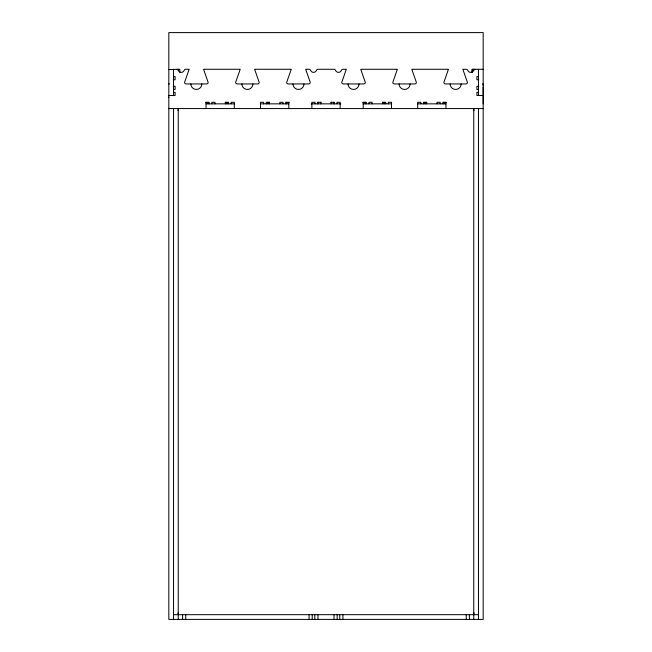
<?xml version="1.0" encoding="UTF-8"?>
<svg xmlns="http://www.w3.org/2000/svg" width="652" height="652" viewBox="0 0 652 652"><rect width="100%" height="100%" fill="white"/><g stroke="black" fill="none" stroke-linecap="round" stroke-linejoin="round"><path stroke-width="0.98" d="M168.819 97.466L168.819 97.042M168.819 69.568L179.822 69.275L179.822 72.421M472.178 72.421L472.178 69.275L483.181 69.275L483.181 619.4L168.819 619.4L168.819 32.6L483.181 32.6L483.181 69.275M483.181 103.855L483.181 87.091M483.181 85.192L483.181 83.945L482.488 83.945M173.538 76.61L175.111 76.61L175.111 79.756L173.245 79.756M478.462 76.61L476.889 76.61L476.889 79.756L478.755 79.756M168.819 83.945L169.512 83.945M173.245 86.3L175.111 86.3L175.111 89.446L173.538 89.446M478.755 86.3L476.889 86.3L476.889 89.446L478.462 89.446M173.538 92.331L175.111 92.331L175.111 95.469L168.819 95.469M478.462 92.331L476.889 92.331L476.889 95.469L483.181 95.469M205.755 102.282L209.162 102.282L209.162 103.855M225.209 102.282L228.55 102.282L228.55 103.855M269.61 102.282L266.269 102.282L266.269 103.855M289.26 102.282L285.657 102.282L285.657 103.855M321.281 102.282L317.614 102.282L317.614 103.855M330.719 102.282L334.386 102.282L334.386 103.855M362.74 102.282L366.342 102.282L366.342 103.855M382.39 102.282L385.731 102.282L385.731 103.855M426.791 102.282L423.45 102.282L423.45 103.855M446.245 102.282L442.838 102.282L442.838 103.855M206.024 103.855L234.524 103.855M260.303 103.855L288.803 103.855M311.224 103.855L340.776 103.855M363.197 103.855L391.697 103.855M417.476 103.855L445.976 103.855M168.819 108.566L483.181 108.566M177.662 110.139L178.249 110.139M473.751 110.139L474.338 110.139M177.662 613.116L178.249 613.116M473.751 613.116L474.338 613.116M173.538 614.681L478.462 614.681M478.462 69.275L478.462 95.632M478.462 108.566L478.462 619.4M473.751 69.275L473.751 70.783M473.751 108.566L473.751 619.4M472.178 69.275L472.178 72.03M469.399 614.681L469.399 619.4M466.253 614.681L466.253 619.4M445.976 102.282L445.976 108.566M443.882 102.282L443.882 103.855M440.214 103.855L440.214 102.282L437.076 102.282L437.076 103.855M426.595 102.282L426.595 103.855M425.022 102.282L425.022 103.855M420.833 103.855L420.833 102.282L417.688 102.282L417.688 108.566M391.493 108.566L391.493 102.282L388.347 102.282L388.347 103.855M384.158 102.282L384.158 103.855M382.585 102.282L382.585 103.855M372.105 103.855L372.105 102.282L368.959 102.282L368.959 103.855M365.291 102.282L365.291 103.855M363.197 102.282L363.197 108.566M342.919 614.681L342.919 619.4M340.148 108.566L340.148 102.282L337.002 102.282L337.002 103.855M339.782 614.681L339.782 619.4M337.174 614.681L337.174 619.4M334.028 614.681L334.028 619.4M333.857 102.282L333.857 103.855M331.24 102.282L331.24 103.855M320.76 102.282L320.76 103.855M318.143 102.282L318.143 103.855M317.972 614.681L317.972 619.4M314.998 103.855L314.998 102.282L311.852 102.282L311.852 108.566M314.826 614.681L314.826 619.4M312.218 614.681L312.218 619.4M309.081 614.681L309.081 619.4M288.803 102.282L288.803 108.566M286.709 102.282L286.709 103.855M283.041 103.855L283.041 102.282L279.895 102.282L279.895 103.855M269.415 102.282L269.415 103.855M267.842 102.282L267.842 103.855M263.652 103.855L263.652 102.282L260.507 102.282L260.507 108.566M234.312 108.566L234.312 102.282L231.167 102.282L231.167 103.855M226.977 102.282L226.977 103.855M225.405 102.282L225.405 103.855M214.924 103.855L214.924 102.282L211.786 102.282L211.786 103.855M208.118 102.282L208.118 103.855M206.024 102.282L206.024 108.566M185.747 614.681L185.747 619.4M182.601 614.681L182.601 619.4M178.249 69.275L178.249 70.783M178.249 108.566L178.249 619.4M173.538 69.275L173.538 95.632M173.538 108.566L173.538 619.4M176.855 69.275A1.573 1.573 0 0 1 178.33 70.326A3.146 3.146 0 0 0 184.263 70.326A1.573 1.573 0 0 1 185.747 69.275L189.056 69.275A1.573 1.573 0 0 1 188.99 69.723L184.565 82.372A1.573 1.573 0 0 0 186.138 83.945L206.57 83.945A1.573 1.573 0 0 0 208.143 82.372L203.717 69.723A1.573 1.573 0 0 1 203.652 69.275L240.115 69.275A1.573 1.573 0 0 1 240.05 69.723L235.625 82.372A1.573 1.573 0 0 0 237.198 83.945L257.63 83.945A1.573 1.573 0 0 0 259.203 82.372L254.769 69.723A1.573 1.573 0 0 1 254.704 69.275L291.175 69.275A1.573 1.573 0 0 1 291.11 69.723L286.676 82.372A1.573 1.573 0 0 0 288.249 83.945L308.681 83.945A1.573 1.573 0 0 0 310.254 82.372L305.829 69.723A1.573 1.573 0 0 1 305.764 69.275L309.081 69.275A1.573 1.573 0 0 1 310.564 70.326A3.146 3.146 0 0 0 316.489 70.326A1.573 1.573 0 0 1 317.972 69.275L334.028 69.275A1.573 1.573 0 0 1 335.511 70.326A3.146 3.146 0 0 0 341.436 70.326A1.573 1.573 0 0 1 342.919 69.275L346.236 69.275A1.573 1.573 0 0 1 346.171 69.723L341.746 82.372A1.573 1.573 0 0 0 343.319 83.945L363.751 83.945A1.573 1.573 0 0 0 365.324 82.372L360.89 69.723A1.573 1.573 0 0 1 360.825 69.275L397.296 69.275A1.573 1.573 0 0 1 397.231 69.723L392.797 82.372A1.573 1.573 0 0 0 394.37 83.945L414.802 83.945A1.573 1.573 0 0 0 416.375 82.372L411.95 69.723A1.573 1.573 0 0 1 411.885 69.275L448.348 69.275A1.573 1.573 0 0 1 448.283 69.723L443.857 82.372A1.573 1.573 0 0 0 445.43 83.945L465.862 83.945A1.573 1.573 0 0 0 467.435 82.372L463.01 69.723A1.573 1.573 0 0 1 462.944 69.275L466.253 69.275A1.573 1.573 0 0 1 467.737 70.326A3.146 3.146 0 0 0 473.67 70.326A1.573 1.573 0 0 1 475.145 69.275M461.143 83.945A5.501 5.501 0 0 1 455.642 89.446A5.501 5.501 0 0 1 450.141 83.945M410.092 83.945A5.501 5.501 0 0 1 404.59 89.446A5.501 5.501 0 0 1 399.089 83.945M359.032 83.945A5.501 5.501 0 0 1 353.531 89.446A5.501 5.501 0 0 1 348.029 83.945M303.971 83.945A5.501 5.501 0 0 1 298.469 89.446A5.501 5.501 0 0 1 292.968 83.945M252.911 83.945A5.501 5.501 0 0 1 247.41 89.446A5.501 5.501 0 0 1 241.908 83.945M201.851 83.945A5.501 5.501 0 0 1 196.35 89.446A5.501 5.501 0 0 1 190.849 83.945"/></g></svg>
